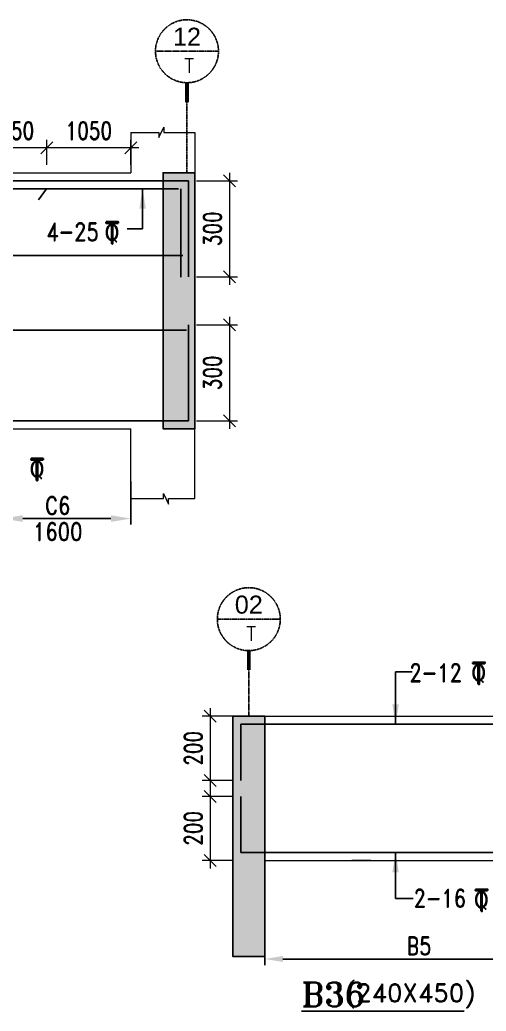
# Model space of a CAD drawing. Header units: millimetres. Extents: x 2061841 to 105821645, y -77612 to 48520811.
# Drawn here: x 2689691 to 2695514, y 15919 to 28305 of the extents above; entities that cross this region are included whole.
import ezdxf
from ezdxf.enums import TextEntityAlignment as Align

# ---------------------------------------------------------------- set-up
doc = ezdxf.new("R2010")
doc.units = ezdxf.units.MM
doc.header["$LTSCALE"] = 10
doc.header["$MEASUREMENT"] = 0
doc.linetypes.add('BASEMENT COLUMN SETTING OUT-PART 2_R4$0$CENTER', pattern=[2, 1.25, -0.25, 0.25, -0.25])
doc.linetypes.add('CENTER', pattern=[2, 1.25, -0.25, 0.25, -0.25])
for name, color, linetype in [('A-Grid-Tower', 8, 'CENTER'), ('BASEMENT COLUMN SETTING OUT-PART 2_R4$0$A-GRID-MAIN', 2, 'BASEMENT COLUMN SETTING OUT-PART 2_R4$0$CENTER'), ('BEAM', 4, 'Continuous'), ('BEAM HATCH', 252, 'Continuous'), ('BEAM STIRRUPS', 3, 'Continuous'), ('LEADER', 3, 'Continuous'), ('REIN', 1, 'Continuous'), ('SHEET', 7, 'Continuous'), ('VIN_BEAM', 4, 'Continuous')]:
    doc.layers.add(name, color=color, linetype=linetype)
doc.layers.add('TEXT', color=2, linetype='Continuous', lineweight=25)
doc.layers.add('VIN_SLAB DIMENSION', color=3, linetype='Continuous', lineweight=13)
doc.styles.add('200', font='romand.shx', dxfattribs={"width": 0.8, "height": 225})
doc.styles.add('BASEMENT COLUMN SETTING OUT-PART 2_R4$0$MAS-TXTL', font='arial.ttf', dxfattribs={"height": 200})
doc.styles.add('BASEMENT COLUMN SETTING OUT-PART 2_R4$0$MAS-TXTS', font='romans.shx', dxfattribs={"width": 0.8, "height": 180})
doc.styles.add('PK', font='romand.shx', dxfattribs={"width": 0.7, "height": 225})
doc.styles.add('PRP 100', font='romand.shx', dxfattribs={"width": 0.75})
doc.styles.add('RD', font='romand.shx', dxfattribs={"width": 0.9, "height": 225})
doc.styles.add('ROMAND', font='romand', dxfattribs={"height": 200})
doc.styles.add('RT', font='romant.shx', dxfattribs={"height": 250})
doc.dimstyles.new('dim', dxfattribs={"dimtxt": 225, "dimasz": 150, "dimexe": 100, "dimexo": 100, "dimgap": 100, "dimtad": 1, "dimdec": 0, "dimlfac": -1, "dimrnd": 5, "dimdsep": 46, "dimtxsty": 'PRP 100', "dimblk": 'OBLIQUE', "dimcen": 1.5, "dimdle": 100, "dimclrd": 3, "dimclre": 3, "dimclrt": 2, "dimadec": 0, "dimazin": 0, "dimtfac": 1, "dimtdec": 0, "dimtix": 1, "dimtmove": 0, "dimatfit": 3, "dimldrblk": 'OBLIQUE', "dimfxl": 200, "dimlwd": -1, "dimlwe": -1, "dimarcsym": 0})
doc.dimstyles.new('GR', dxfattribs={"dimtxt": 225, "dimasz": 100, "dimexe": 50, "dimexo": 50, "dimgap": 40, "dimtad": 1, "dimdec": 0, "dimzin": 0, "dimdsep": 46, "dimtxsty": 'RD', "dimblk1": 'OBLIQUE', "dimblk2": 'OBLIQUE', "dimsah": 1, "dimcen": 0, "dimdle": 100, "dimclrd": 3, "dimclre": 3, "dimclrt": 2, "dimadec": 0, "dimazin": 0, "dimtfac": 1, "dimtdec": 0, "dimtix": 1, "dimtmove": 0, "dimatfit": 3, "dimfxl": 1, "dimtolj": 1, "dimtzin": 0, "dimarcsym": 0})
doc.dimstyles.new('GR2', dxfattribs={"dimtxt": 225, "dimasz": 100, "dimexe": 75, "dimexo": 75, "dimgap": 50, "dimtad": 1, "dimdec": 0, "dimdsep": 46, "dimtxsty": '200', "dimblk1": 'OBLIQUE', "dimblk2": 'OBLIQUE', "dimsah": 1, "dimcen": 50, "dimdle": 75, "dimclrd": 3, "dimclre": 3, "dimclrt": 2, "dimadec": 0, "dimazin": 0, "dimtfac": 1, "dimtdec": 0, "dimtix": 1, "dimtmove": 0, "dimatfit": 3, "dimldrblk": 'OBLIQUE', "dimfxl": 1, "dimtolj": 1, "dimtzin": 0, "dimarcsym": 0})

# ---------------------------------------------------------------- blocks, each defined once
blk = doc.blocks.new('*D2203')
at = {"layer": 'BEAM STIRRUPS', "color": 3, "lineweight": -2, "ltscale": 0.25, "transparency": 16777216}
for p, q in [((2692750, 17018), (2692750, 16496)), ((2696603, 17010), (2696603, 16496)), ((2696378, 16571), (2692975, 16571))]:
    blk.add_line(p, q, dxfattribs=at)
at = {"layer": 'BEAM STIRRUPS', "color": 3, "linetype": 'Continuous', "ltscale": 0.25, "transparency": 16777216}
for points in [[(2692975, 16609), (2692975, 16534), (2692750, 16571)], [(2696378, 16609), (2696378, 16534), (2696603, 16571)]]:
    blk.add_solid(points, dxfattribs=at)
at = {"layer": 'Defpoints', "color": 0, "linetype": 'Continuous', "ltscale": 0.25, "transparency": 16777216}
for p in [(2692750, 17093, 2), (2696603, 17085, 46), (2692750, 16571)]:
    blk.add_point(p, dxfattribs=at)
at = {"layer": 'BEAM STIRRUPS', "color": 2, "linetype": 'Continuous', "ltscale": 0.25, "transparency": 16777216, "insert": (2694677, 16734), "char_height": 225, "attachment_point": 5, "rotation": 360, "style": '200'}
blk.add_mtext('\\A1;B5', dxfattribs=at)
blk = doc.blocks.new('_Oblique')
at = {"color": 0, "linetype": 'ByBlock', "lineweight": -2}
blk.add_line((-0.5, -0.5), (0.5, 0.5), dxfattribs=at)
blk = doc.blocks.new('A$C33BE299A')
at = {"layer": 'SHEET', "color": 4, "style": 'ROMAND'}
for s, height, p in [('T', 170, (-16.2, 0)), ('Q', 125, (-14.4, 26.9))]:
    blk.add_text(s, height=height, dxfattribs=at).set_placement(p)
blk = doc.blocks.new('*D2047')
at = {"layer": 'Defpoints', "color": 0, "transparency": 16777216}
for p in [(2690028, 26707), (2690028, 26395, 0), (2691078, 26395, 0)]:
    blk.add_point(p, dxfattribs=at)
at = {"layer": 'VIN_SLAB DIMENSION', "color": 3, "transparency": 16777216}
for p, q in [((2690028, 26495), (2690028, 26807)), ((2691078, 26495), (2691078, 26807)), ((2691178, 26707), (2689928, 26707))]:
    blk.add_line(p, q, dxfattribs=at)
at = {"layer": 'VIN_SLAB DIMENSION', "color": 3, "transparency": 16777216, "xscale": 150, "yscale": 150, "zscale": 150, "rotation": 180}
blk.add_blockref('_Oblique', (2690028, 26707), dxfattribs=at)
at = {"layer": 'VIN_SLAB DIMENSION', "color": 3, "transparency": 16777216, "xscale": 150, "yscale": 150, "zscale": 150}
blk.add_blockref('_Oblique', (2691078, 26707), dxfattribs=at)
at = {"layer": 'VIN_SLAB DIMENSION', "color": 2, "transparency": 16777216, "insert": (2690553, 26920), "char_height": 225, "attachment_point": 5, "style": 'PRP 100'}
blk.add_mtext('1050', dxfattribs=at)
blk = doc.blocks.new('OBLIQUE')
blk = doc.blocks.new('*D2048')
at = {"layer": 'Defpoints', "color": 0, "transparency": 16777216}
for p in [(2689278, 26707), (2689278, 26395), (2690028, 26395)]:
    blk.add_point(p, dxfattribs=at)
at = {"layer": 'VIN_SLAB DIMENSION', "color": 3, "transparency": 16777216}
for p, q in [((2689278, 26495), (2689278, 26807)), ((2690028, 26495), (2690028, 26807)), ((2690128, 26707), (2689178, 26707))]:
    blk.add_line(p, q, dxfattribs=at)
at = {"layer": 'VIN_SLAB DIMENSION', "color": 3, "transparency": 16777216, "xscale": 150, "yscale": 150, "zscale": 150, "rotation": 180}
blk.add_blockref('_Oblique', (2689278, 26707), dxfattribs=at)
at = {"layer": 'VIN_SLAB DIMENSION', "color": 3, "transparency": 16777216, "xscale": 150, "yscale": 150, "zscale": 150}
blk.add_blockref('_Oblique', (2690028, 26707), dxfattribs=at)
at = {"layer": 'VIN_SLAB DIMENSION', "color": 2, "transparency": 16777216, "insert": (2689653, 26920), "char_height": 225, "attachment_point": 5, "style": 'PRP 100'}
blk.add_mtext('750', dxfattribs=at)
blk = doc.blocks.new('*D2050')
at = {"layer": 'BEAM', "color": 3, "lineweight": -2, "transparency": 16777216}
for p, q in [((2691078, 22535), (2691078, 21999)), ((2689478, 22380), (2689478, 21999)), ((2690828, 22074), (2689728, 22074))]:
    blk.add_line(p, q, dxfattribs=at)
at = {"layer": 'BEAM', "color": 3, "transparency": 16777216}
for points in [[(2689728, 22115), (2689728, 22032), (2689478, 22074)], [(2690828, 22115), (2690828, 22032), (2691078, 22074)]]:
    blk.add_solid(points, dxfattribs=at)
at = {"layer": 'Defpoints', "color": 0, "transparency": 16777216}
for p in [(2691078, 22610, 0), (2689478, 22455, 0), (2689478, 22074)]:
    blk.add_point(p, dxfattribs=at)
at = {"layer": 'BEAM', "color": 2, "transparency": 16777216, "char_height": 225, "attachment_point": 5, "style": '200'}
for s, insert in [('\\A1;C6', (2690165, 22236)), ('\\A1;1600', (2690165, 21911))]:
    blk.add_mtext(s, dxfattribs=dict(at, insert=insert))
blk = doc.blocks.new('BASEMENT COLUMN SETTING OUT-PART 2_R4$0$GRID TARGET1')
blk.add_wipeout([(393, -655), (392, -641), (392, -628), (390, -614), (389, -600), (387, -587), (384, -573), (381, -560), (377, -547), (373, -534), (369, -521), (364, -508), (359, -495), (353, -483), (347, -471), (340, -459), (333, -447), (325, -435), (318, -424), (309, -413), (301, -403), (292, -392), (282, -382), (273, -373), (263, -363), (252, -354), (242, -346), (231, -337), (220, -330), (208, -322), (196, -315), (184, -308), (172, -302), (160, -296), (147, -291), (134, -286), (121, -282), (108, -278), (95, -274), (82, -271), (68, -268), (55, -266), (41, -265), (27, -263), (14, -263), (0, -262), (-14, -263), (-27, -263), (-41, -265), (-55, -266), (-68, -268), (-82, -271), (-95, -274), (-108, -278), (-121, -282), (-134, -286), (-147, -291), (-160, -296), (-172, -302), (-184, -308), (-196, -315), (-208, -322), (-220, -330), (-231, -337), (-242, -346), (-252, -354), (-263, -363), (-273, -373), (-282, -382), (-292, -392), (-301, -403), (-309, -413), (-318, -424), (-325, -435), (-333, -447), (-340, -459), (-347, -471), (-353, -483), (-359, -495), (-364, -508), (-369, -521), (-373, -534), (-377, -547), (-381, -560), (-384, -573), (-387, -587), (-389, -600), (-390, -614), (-392, -628), (-392, -641), (-393, -655), (-392, -669), (-392, -682), (-390, -696), (-389, -710), (-387, -723), (-384, -737), (-381, -750), (-377, -763), (-373, -776), (-369, -789), (-364, -802), (-359, -815), (-353, -827), (-347, -839), (-340, -851), (-333, -863), (-325, -875), (-318, -886), (-309, -897), (-301, -907), (-292, -918), (-282, -928), (-273, -937), (-263, -947), (-252, -956), (-242, -964), (-231, -973), (-220, -981), (-208, -988), (-196, -995), (-184, -1002), (-172, -1008), (-160, -1014), (-147, -1019), (-134, -1024), (-121, -1028), (-108, -1032), (-95, -1036), (-82, -1039), (-68, -1042), (-55, -1044), (-41, -1046), (-27, -1047), (-14, -1047), (0, -1048), (14, -1047), (27, -1047), (41, -1046), (55, -1044), (68, -1042), (82, -1039), (95, -1036), (108, -1032), (121, -1028), (134, -1024), (147, -1019), (160, -1014), (172, -1008), (184, -1002), (196, -995), (208, -988), (220, -981), (231, -973), (242, -964), (252, -956), (263, -947), (273, -937), (282, -928), (292, -918), (301, -907), (309, -897), (318, -886), (325, -875), (333, -863), (340, -851), (347, -839), (353, -827), (359, -815), (364, -802), (369, -789), (373, -776), (377, -763), (381, -750), (384, -737), (387, -723), (389, -710), (390, -696), (392, -682), (392, -669)])
blk.add_line((-393, -655), (393, -655))
at = {"const_width": 48.8}
blk.add_lwpolyline([(0, -1048), (0, -1292)], dxfattribs=at)
blk.add_circle((0, -655), 393)
for tag, height, style, p in [('AS', 225, 'BASEMENT COLUMN SETTING OUT-PART 2_R4$0$MAS-TXTL', (0, -586)), ('REF', 180, 'BASEMENT COLUMN SETTING OUT-PART 2_R4$0$MAS-TXTS', (29, -925))]:
    blk.add_attdef(tag, text='', height=height, dxfattribs=dict(style=style)).set_placement(p, align=Align.CENTER)
blk = doc.blocks.new('*D1412')
at = {"layer": 'Defpoints', "color": 0, "transparency": 16777216}
for p in [(2691798, 26295), (2691798, 25095), (2692309, 25095)]:
    blk.add_point(p, dxfattribs=at)
at = {"layer": 'VIN_SLAB DIMENSION', "color": 3, "transparency": 16777216}
for p, q in [((2692309, 26395), (2692309, 24995)), ((2691898, 26295), (2692409, 26295)), ((2691898, 25095), (2692409, 25095))]:
    blk.add_line(p, q, dxfattribs=at)
at = {"layer": 'VIN_SLAB DIMENSION', "color": 3, "transparency": 16777216, "xscale": 150, "yscale": 150, "zscale": 150}
for p, rotation in [((2692309, 26295), 90), ((2692309, 25095), 270)]:
    blk.add_blockref('_Oblique', p, dxfattribs=dict(at, rotation=rotation))
at = {"layer": 'VIN_SLAB DIMENSION', "color": 2, "transparency": 16777216, "insert": (2692096, 25695), "char_height": 225, "attachment_point": 5, "rotation": 90, "style": 'PRP 100'}
blk.add_mtext('300', dxfattribs=at)
blk = doc.blocks.new('*D1413')
at = {"layer": 'Defpoints', "color": 0, "transparency": 16777216}
for p in [(2691798, 24495), (2691798, 23295), (2692309, 23295)]:
    blk.add_point(p, dxfattribs=at)
at = {"layer": 'VIN_SLAB DIMENSION', "color": 3, "transparency": 16777216}
for p, q in [((2692309, 24595), (2692309, 23195)), ((2691898, 24495), (2692409, 24495)), ((2691898, 23295), (2692409, 23295))]:
    blk.add_line(p, q, dxfattribs=at)
at = {"layer": 'VIN_SLAB DIMENSION', "color": 3, "transparency": 16777216, "xscale": 150, "yscale": 150, "zscale": 150}
for p, rotation in [((2692309, 24495), 90), ((2692309, 23295), 270)]:
    blk.add_blockref('_Oblique', p, dxfattribs=dict(at, rotation=rotation))
at = {"layer": 'VIN_SLAB DIMENSION', "color": 2, "transparency": 16777216, "insert": (2692096, 23895), "char_height": 225, "attachment_point": 5, "rotation": 90, "style": 'PRP 100'}
blk.add_mtext('300', dxfattribs=at)
blk = doc.blocks.new('*D1438')
at = {"layer": 'Defpoints', "color": 0, "transparency": 16777216}
for p in [(2692450, 19603, 52), (2692068, 18803), (2692450, 18803, 51)]:
    blk.add_point(p, dxfattribs=at)
at = {"layer": 'VIN_SLAB DIMENSION', "color": 3, "transparency": 16777216}
for p, q in [((2692068, 19703), (2692068, 18703)), ((2692350, 19603), (2691968, 19603)), ((2692350, 18803), (2691968, 18803))]:
    blk.add_line(p, q, dxfattribs=at)
at = {"layer": 'VIN_SLAB DIMENSION', "color": 3, "transparency": 16777216, "xscale": 150, "yscale": 150, "zscale": 150}
for p, rotation in [((2692068, 19603), 90), ((2692068, 18803), 270)]:
    blk.add_blockref('_Oblique', p, dxfattribs=dict(at, rotation=rotation))
at = {"layer": 'VIN_SLAB DIMENSION', "color": 2, "transparency": 16777216, "insert": (2691856, 19203), "char_height": 225, "attachment_point": 5, "rotation": 90, "style": 'PRP 100'}
blk.add_mtext('200', dxfattribs=at)
blk = doc.blocks.new('*D1439')
at = {"layer": 'Defpoints', "color": 0, "transparency": 16777216}
for p in [(2692450, 18603, 52), (2692068, 17803), (2692450, 17803, 51)]:
    blk.add_point(p, dxfattribs=at)
at = {"layer": 'VIN_SLAB DIMENSION', "color": 3, "transparency": 16777216}
for p, q in [((2692068, 18703), (2692068, 17703)), ((2692350, 18603), (2691968, 18603)), ((2692350, 17803), (2691968, 17803))]:
    blk.add_line(p, q, dxfattribs=at)
at = {"layer": 'VIN_SLAB DIMENSION', "color": 3, "transparency": 16777216, "xscale": 150, "yscale": 150, "zscale": 150}
for p, rotation in [((2692068, 18603), 90), ((2692068, 17803), 270)]:
    blk.add_blockref('_Oblique', p, dxfattribs=dict(at, rotation=rotation))
at = {"layer": 'VIN_SLAB DIMENSION', "color": 2, "transparency": 16777216, "insert": (2691856, 18203), "char_height": 225, "attachment_point": 5, "rotation": 90, "style": 'PRP 100'}
blk.add_mtext('200', dxfattribs=at)

msp = doc.modelspace()

# ---------------------------------------------------------------- hatches: boundary and pattern name
at = {"layer": 'BEAM HATCH'}
for points in [[(2691878, 26395.4), (2691479.1, 26395.4), (2691479.1, 23195.4), (2691878, 23195.4)], [(2692750.1, 19603.1), (2692350.1, 19603.1), (2692350.1, 16603.1), (2692750.1, 16603.1)]]:
    msp.add_hatch(color=252, dxfattribs=at).paths.add_polyline_path(points)

# ---------------------------------------------------------------- linework, layer by layer
at = {"layer": 'A-Grid-Tower', "color": 6}
for p, q in [((2691778, 27275.8, 0), (2691778, 26395.4, 0)), ((2692550.1, 19603.1, 103.1), (2692550.1, 20180.4, 103.1))]:
    msp.add_line(p, q, dxfattribs=at)
at = {"layer": 'BEAM', "lineweight": 13}
for p, q in [((2691078, 26895.4, 0), (2691078, 26395.4, 0)), ((2691078, 26895.4, 0), (2691426.3, 26895.4, -51.6)), ((2691426.3, 26834.4, -51.6), (2691489.4, 26966, -51.6)), ((2691426.3, 26895.4, -51.6), (2691426.3, 26834.4, -51.6)), ((2691489.4, 26966, -51.6), (2691489.4, 26895.4, -51.6)), ((2691489.4, 26895.4, -51.6), (2691878, 26895.4, 51.6)), ((2691878, 26895.4, 0), (2691878, 26395.4, 0)), ((2685203.6, 26395.4, 0), (2691078, 26395.4, 0)), ((2691878, 22326.4, 51.6), (2691878, 26395.4, 0)), ((2685253, 23195.4, 51.6), (2691078, 23195.4, 0)), ((2691078, 22326.4, 0), (2691078, 23195.4, 0)), ((2691078, 22326.4, 0), (2691483.7, 22326.4, -51.6)), ((2691483.7, 22326.4, -51.6), (2691483.7, 22387.3, -51.6)), ((2691483.7, 22387.3, -51.6), (2691546.8, 22255.7, -51.6)), ((2691546.8, 22326.4, -51.6), (2691878, 22326.4, 51.6)), ((2691546.8, 22255.7, -51.6), (2691546.8, 22326.4, -51.6)), ((2692350.1, 19603.1, 103.1), (2692350.1, 17803.1, 103.1)), ((2692350.1, 19603.1, 103.1), (2697200, 19603.1, 103.1)), ((2692750.1, 17803.1, 103.1), (2696603.1, 17803.1, 103.1)), ((2694074.5, 17803.1, 103.1), (2693834.5, 17803.1, 103.1))]:
    msp.add_line(p, q, dxfattribs=at)
at = {"layer": 'REIN'}
for p, q in [((2688392.8, 26295.4, 51.6), (2691798.1, 26295.4, 0)), ((2691798.1, 26295.4, 0), (2691798.1, 25095.4, 0)), ((2689278.6, 26195.4, 0), (2691674.1, 26195.4, 0)), ((2690025.5, 26195.4, 16.8), (2689922.6, 26055.1, 16.8)), ((2691702.1, 26195.4, 0), (2691702.1, 25088.6, 0)), ((2684718.2, 25362.1, 51.6), (2691727.3, 25362.1, 0)), ((2684939.4, 24428.7, 51.6), (2691770.1, 24428.7, 0)), ((2691798.1, 23295.4, 0), (2691798.1, 24495.4, 0)), ((2684602.2, 23295.4, 51.6), (2691798.1, 23295.4, 0)), ((2692450.1, 19503.1, 103.1), (2697100.1, 19503.1, 103.1)), ((2692450.1, 19503.1, 103.1), (2692450.1, 18803.1, 103.1)), ((2692450.1, 18603.1, 103.1), (2692450.1, 17903.1, 103.1)), ((2692450.1, 17903.1, 103.1), (2697100.1, 17903.1, 103.1))]:
    msp.add_line(p, q, dxfattribs=at)
at = {"layer": 'VIN_BEAM'}
for points, elevation in [([(2691878, 26395.4), (2691479.1, 26395.4), (2691479.1, 23195.4), (2691878, 23195.4)], 0), ([(2692750.1, 19603.1), (2692350.1, 19603.1), (2692350.1, 16603.1), (2692750.1, 16603.1)], 103.1)]:
    msp.add_lwpolyline(points, close=True, dxfattribs=dict(at, elevation=elevation))

# ---------------------------------------------------------------- block references
at = {"layer": 'TEXT', "color": 1, "xscale": 1.600000001490116, "yscale": 1.600000001490116, "zscale": 1.600000001490116}
for p in [(2690771.2, 25507.6, 243709.9), (2689833.6, 22550.3, 243709.9)]:
    msp.add_blockref('A$C33BE299A', p, dxfattribs=at)
at = {"layer": 'TEXT', "color": 2, "xscale": 1.600000001490116, "yscale": 1.600000001490116, "zscale": 1.600000001490116}
for p in [(2695348.1, 20004.4, 243761.1), (2695381.9, 17168.5, 243761.1)]:
    msp.add_blockref('A$C33BE299A', p, dxfattribs=at)

# ---------------------------------------------------------------- texts
at = {"layer": 'TEXT', "color": 2, "style": 'PK', "width": 0.8}
for s, p in [('4-25', (2690022, 25543.5, 51.6)), ('2-12', (2694555.3, 20034.6, 103))]:
    msp.add_text(s, height=225, dxfattribs=at).set_placement(p)
msp.add_text('2-16', height=225, rotation=0, dxfattribs=at).set_placement((2694607.3, 17217.5, 103.1))
at = {"layer": 'TEXT', "color": 1, "style": 'RT'}
msp.add_text('%%UB36      ', height=300, dxfattribs=at).set_placement((2694224, 16129.2, 103.1), align=Align.MIDDLE_CENTER)
at = {"layer": 'TEXT', "color": 2, "style": 'RD'}
msp.add_text('(240X450)', height=225, dxfattribs=at).set_placement((2693755.6, 16035.1, 103.1))

# ---------------------------------------------------------------- dimensions: what is measured, and where the dimension line sits
at = {"layer": 'BEAM'}
dim = msp.add_linear_dim(base=(2689478, 22073.6, 0), p1=(2691078, 22610.4, 0), p2=(2689478, 22455.1, 0), angle=180, text='C6\\X1600', dimstyle='GR2', override={"dimasz": 250, "dimtxsty": '200', "dimldrblk": 'OBLIQUE'}, dxfattribs=at)
dim.commit()
dim.dimension.update_dxf_attribs({"geometry": '*D2050', "text_midpoint": (2690165.2, 22073.6, 0), "dimtype": 160})
at = {"layer": 'BEAM STIRRUPS', "linetype": 'Continuous', "ltscale": 0.25}
dim = msp.add_linear_dim(base=(2692750.1, 16571.3, 103.1), p1=(2696603.1, 17085.2, 149.6), p2=(2692750.1, 17093.4, 104.8), angle=179.99996, text='B5', dimstyle='GR2', override={"dimasz": 225, "dimtxsty": '200', "dimfxl": 3, "dimarcsym": 2}, dxfattribs=at)
dim.commit()
dim.dimension.update_dxf_attribs({"geometry": '*D2203', "text_midpoint": (2694676.6, 16571.3, 103.1), "dimtype": 160})
at = {"layer": 'VIN_SLAB DIMENSION'}
dim = msp.add_linear_dim(base=(2689278, 26707.1, 0), p1=(2690028, 26395.4, 0), p2=(2689278, 26395.4, 0), angle=180, dimstyle='dim', override={"dimtxsty": 'PRP 100', "dimldrblk": 'OBLIQUE'}, dxfattribs=at)
dim.commit()
dim.dimension.update_dxf_attribs({"geometry": '*D2048', "text_midpoint": (2689653, 26919.6, 0)})
dim = msp.add_linear_dim(base=(2690028, 26707.1, 0), p1=(2691078, 26395.4, 0), p2=(2690028, 26395.4, 0), angle=180, dimstyle='dim', dxfattribs=at)
dim.commit()
dim.dimension.update_dxf_attribs({"geometry": '*D2047', "text_midpoint": (2690553, 26919.6, 0)})
for base, p1, p2, picture, middle in [((2692308.8, 25095.4, 0), (2691798.1, 26295.4, 0), (2691798.1, 25095.4, 0), '*D1412', (2692096.3, 25695.4, 0)), ((2692308.8, 23295.4, 0), (2691798.1, 24495.4, 0), (2691798.1, 23295.4, 0), '*D1413', (2692096.3, 23895.4, 0))]:
    dim = msp.add_linear_dim(base=base, p1=p1, p2=p2, angle=90, text='300', dimstyle='dim', override={"dimtxsty": 'PRP 100', "dimldrblk": 'OBLIQUE'}, dxfattribs=at)
    dim.commit()
    dim.dimension.update_dxf_attribs({"geometry": picture, "text_midpoint": middle})
for base, p1, p2, picture, middle in [((2692068.2, 18803.1, 103.1), (2692450.1, 19603.1, 154.7), (2692450.1, 18803.1, 154.3), '*D1438', (2691855.7, 19203.1, 103.1)), ((2692068.2, 17803.1, 103.1), (2692450.1, 18603.1, 154.7), (2692450.1, 17803.1, 154.3), '*D1439', (2691855.7, 18203.1, 103.1))]:
    dim = msp.add_linear_dim(base=base, p1=p1, p2=p2, angle=90, text='200', dimstyle='dim', dxfattribs=at)
    dim.commit()
    dim.dimension.update_dxf_attribs({"geometry": picture, "text_midpoint": middle})

# ---------------------------------------------------------------- leaders
at = {"layer": 'LEADER', "color": 3}
for points in [[(2691223.9, 26195.4, 51.6), (2691224.5, 25692.6, 51.6), (2691032.5, 25692.6, 51.6)], [(2694382.9, 19504, 103.1), (2694382.9, 20157.2, 103.1), (2694588.5, 20157.2, 103.1)], [(2694382.4, 17903.1, 103.1), (2694382.4, 17325.9, 103.1), (2694600.4, 17325.9, 103.1)]]:
    msp.add_leader(points, dimstyle='GR', override={"dimasz": 250}, dxfattribs=at)

# ---------------------------------------------------------------- next in the draw order: block references
at = {"layer": 'BASEMENT COLUMN SETTING OUT-PART 2_R4$0$A-GRID-MAIN', "color": 240, "true_color": 0xed1f24}
for p, values in [((2691778, 28567.6, 0), {'REF': 'T', 'AS': '12'}), ((2692550.1, 21472.2, 103.1), {'REF': 'T', 'AS': '02'})]:
    msp.add_blockref('BASEMENT COLUMN SETTING OUT-PART 2_R4$0$GRID TARGET1', p, dxfattribs=at).add_auto_attribs(values)

doc.saveas('drawing.dxf')
